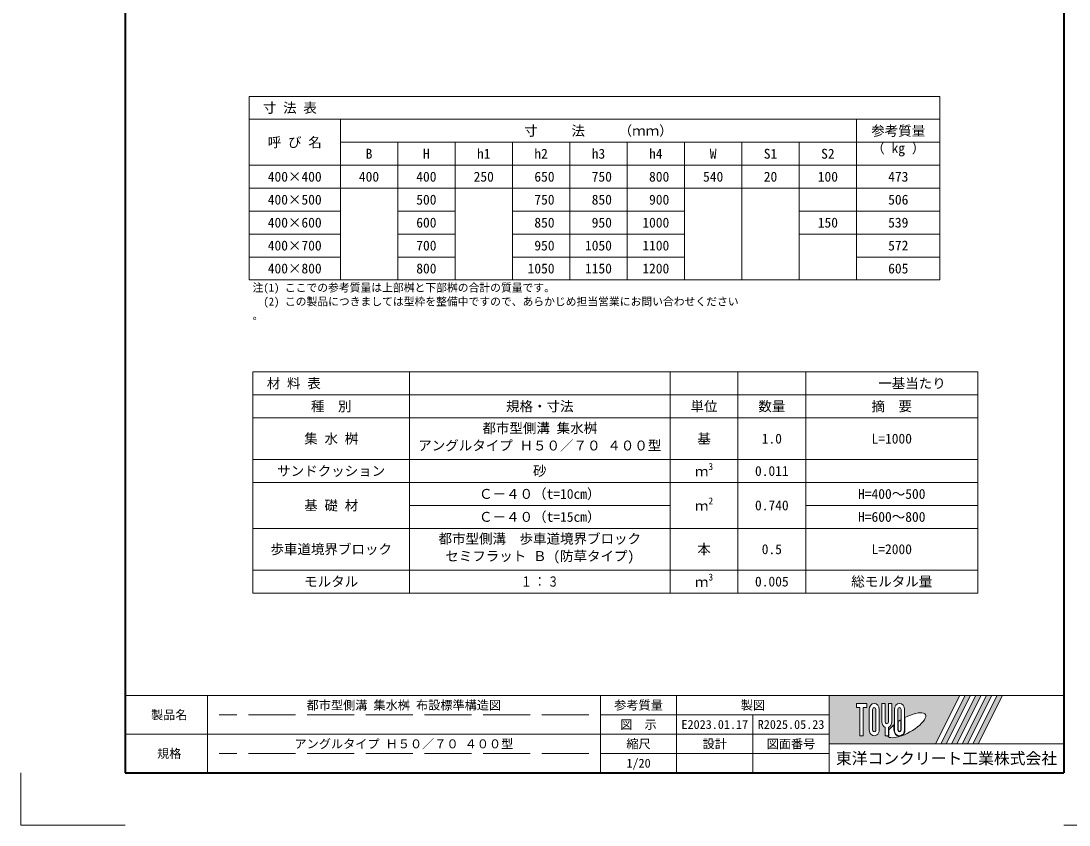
# Model space of a CAD drawing. Units: millimetres at full size; details may follow other scales. Extents: x 87158 to 122251, y -125707 to -112261.
# Drawn here: x 101224 to 105244, y -118528 to -115445 of the extents above; entities that cross this region are included whole.
import ezdxf
from ezdxf.enums import TextEntityAlignment as Align

# ---------------------------------------------------------------- set-up
doc = ezdxf.new("R2010")
doc.units = ezdxf.units.MM
doc.header["$LTSCALE"] = 30
doc.linetypes.add('DASHED', pattern=[7.5, 6, -1.5])
doc.linetypes.add('USER1', pattern=[1.35, 0.75, -0.6])
for name, color, linetype, lineweight in [('Defpoints_3', 8, 'Continuous', 0), ('図枠', 7, 'Continuous', 5), ('寸法・材料表', 7, 'Continuous', 13), ('補助線', 8, 'USER1', 9)]:
    doc.layers.add(name, color=color, linetype=linetype, lineweight=lineweight)
doc.styles.add('ＭＳ ゴシック', font='')
doc.styles.add('ＭＳ Ｐゴシック', font='')
doc.styles.get('ＭＳ ゴシック').set_extended_font_data('MS Gothic')
doc.styles.get('ＭＳ Ｐゴシック').set_extended_font_data('MS PGothic')

msp = doc.modelspace()

# ---------------------------------------------------------------- hatches: boundary and pattern name
at = {"layer": '図枠'}
h = msp.add_hatch(color=256, dxfattribs=at)
h.paths.add_polyline_path([(104324.48, -118031.12), (104324.48, -118216.75), (104732.85, -118216.75), (104825.66, -118031.12)])
edge = h.paths.add_edge_path(flags=16)
edge.add_ellipse((104620.98, -118145.39), major_axis=(72.73, 40.71), ratio=0.3471473, start_angle=-144.31122, end_angle=72.1899, ccw=False)
edge.add_ellipse((104594.05, -118162.96), major_axis=(0, 24.75), ratio=0.8463542, start_angle=-160.70346, end_angle=-90)
edge.add_line((104615, -118162.96), (104615, -118115.78))
edge = h.paths.add_edge_path(flags=16)
edge.add_ellipse((104594.05, -118084.91), major_axis=(0, 22.85), ratio=0.8463541, start_angle=-90, end_angle=90, ccw=False)
edge.add_line((104613.38, -118084.91), (104613.38, -118162.96))
edge.add_ellipse((104594.05, -118162.96), major_axis=(0, 22.85), ratio=0.8463541, start_angle=90, end_angle=-90, ccw=False)
edge.add_line((104574.71, -118162.96), (104574.71, -118084.91))
edge = h.paths.add_edge_path(flags=16)
edge.add_line((104600.49, -118084.91), (104600.49, -118162.96))
edge.add_ellipse((104594.05, -118162.96), major_axis=(0, 7.62), ratio=0.8463541, start_angle=90, end_angle=-90, ccw=False)
edge.add_line((104587.6, -118162.96), (104587.6, -118084.91))
edge.add_ellipse((104594.05, -118084.91), major_axis=(0, 7.62), ratio=0.8463541, start_angle=-90, end_angle=90, ccw=False)
edge = h.paths.add_edge_path(flags=16)
edge.add_line((104598.88, -118124.8), (104598.88, -118162.96))
edge.add_ellipse((104594.05, -118162.96), major_axis=(0, 5.71), ratio=0.8463542, start_angle=90, end_angle=-90, ccw=False)
edge.add_line((104589.21, -118162.96), (104589.21, -118131.05))
edge.add_ellipse((104620.98, -118145.39), major_axis=(72.73, 40.71), ratio=0.3471473, start_angle=107.79174, end_angle=126.47132, ccw=False)
edge = h.paths.add_edge_path(flags=16)
edge.add_line((104565.05, -118062.06), (104565.05, -118132.03))
edge.add_ellipse((104545.71, -118132.03), major_axis=(0, 22.85), ratio=0.8463541, start_angle=-163.34117, end_angle=-90, ccw=False)
edge.add_line((104552.15, -118153.57), (104552.15, -118185.81))
edge.add_line((104552.15, -118185.81), (104539.26, -118185.81))
edge.add_line((104539.26, -118185.81), (104539.26, -118153.57))
edge.add_ellipse((104545.71, -118132.03), major_axis=(0, 22.85), ratio=0.8463541, start_angle=90, end_angle=163.34117, ccw=False)
edge.add_line((104526.37, -118132.03), (104526.37, -118062.06))
edge.add_line((104526.37, -118062.06), (104539.26, -118062.06))
edge.add_line((104539.26, -118062.06), (104539.26, -118132.03))
edge.add_ellipse((104545.71, -118132.03), major_axis=(0, 7.62), ratio=0.8463541, start_angle=90, end_angle=-90)
edge.add_line((104552.15, -118132.03), (104552.15, -118062.06))
edge.add_line((104552.15, -118062.06), (104565.05, -118062.06))
edge = h.paths.add_edge_path(flags=16)
edge.add_line((104573.1, -118143.26), (104573.1, -118162.96))
edge.add_ellipse((104594.05, -118162.96), major_axis=(0, 24.75), ratio=0.8463542, start_angle=90, end_angle=-171.54427)
edge.add_ellipse((104620.98, -118145.39), major_axis=(72.73, 40.71), ratio=0.3471473, start_angle=-178.64954, end_angle=-148.29244, ccw=False)
edge.add_line((104549.38, -118187.71), (104553.77, -118187.71))
edge.add_line((104553.77, -118187.71), (104553.77, -118163.58))
edge.add_ellipse((104620.98, -118145.39), major_axis=(72.73, 40.71), ratio=0.3471473, start_angle=148.21912, end_angle=165.90812, ccw=False)
edge = h.paths.add_edge_path(flags=16)
edge.add_ellipse((104497.37, -118084.91), major_axis=(0, 22.85), ratio=0.8463541, start_angle=-90, end_angle=90, ccw=False)
edge.add_line((104516.71, -118084.91), (104516.71, -118162.96))
edge.add_ellipse((104497.37, -118162.96), major_axis=(0, 22.85), ratio=0.8463541, start_angle=90, end_angle=-90, ccw=False)
edge.add_line((104478.03, -118162.96), (104478.03, -118084.91))
edge = h.paths.add_edge_path(flags=16)
edge.add_line((104503.81, -118084.91), (104503.81, -118162.96))
edge.add_ellipse((104497.37, -118162.96), major_axis=(0, 7.62), ratio=0.8463541, start_angle=90, end_angle=-90, ccw=False)
edge.add_line((104490.92, -118162.96), (104490.92, -118084.91))
edge.add_ellipse((104497.37, -118084.91), major_axis=(0, 7.62), ratio=0.8463541, start_angle=-90, end_angle=90, ccw=False)
h.paths.add_polyline_path([(104468.37, -118062.06), (104468.37, -118077.29), (104455.47, -118077.29), (104455.47, -118185.81), (104442.58, -118185.81), (104442.58, -118077.29), (104429.69, -118077.29), (104429.69, -118062.06)], flags=16)
for points in [[(104753.27, -118216.75), (104773.69, -118216.75), (104866.5, -118031.12), (104846.08, -118031.12)], [(104907.34, -118031.12), (104886.92, -118031.12), (104794.11, -118216.75), (104814.53, -118216.75)], [(104948.18, -118031.12), (104927.76, -118031.12), (104834.95, -118216.75), (104855.36, -118216.75)], [(104989.01, -118031.12), (104968.6, -118031.12), (104875.78, -118216.75), (104896.2, -118216.75)]]:
    msp.add_hatch(color=256, dxfattribs=at).paths.add_polyline_path(points)

# ---------------------------------------------------------------- linework, layer by layer
at = {"layer": 'Defpoints_3'}
for p, q in [((102099.48, -115733.86), (104749.48, -115733.86)), ((102099.48, -115733.86), (102099.48, -115821.86)), ((104749.48, -115733.86), (104749.48, -115821.86)), ((104429.48, -115909.86), (104749.48, -115909.86)), ((102449.48, -116085.86), (102669.48, -116085.86)), ((102889.48, -116085.86), (103109.48, -116085.86)), ((103769.48, -116085.86), (104429.48, -116085.86)), ((104209.48, -116261.86), (104429.48, -116261.86)), ((102114.48, -116790.33), (104894.48, -116790.33)), ((102114.48, -116790.33), (102114.48, -116878.33)), ((102714.48, -116790.33), (102714.48, -116878.33)), ((103714.48, -116790.33), (103714.48, -116878.33)), ((103974.48, -116790.33), (103974.48, -116878.33)), ((104234.48, -116790.33), (104234.48, -116878.33)), ((104894.48, -116790.33), (104894.48, -116878.33))]:
    msp.add_line(p, q, dxfattribs=at)
at = {"layer": 'Defpoints_3', "color": 1, "lineweight": 13}
for p, q in [((101224.48, -118328.12), (101224.48, -118528.12)), ((101624.48, -118528.12), (101224.48, -118528.12)), ((105224.48, -118528.12), (105424.48, -118528.12))]:
    msp.add_line(p, q, dxfattribs=at)
at = {"layer": '図枠', "lineweight": 40}
for p, q in [((101624.48, -112788.12), (101624.48, -118328.12)), ((105224.48, -112788.12), (105224.48, -118328.12)), ((101624.48, -118328.12), (105224.48, -118328.12))]:
    msp.add_line(p, q, dxfattribs=at)
at = {"layer": '図枠', "lineweight": 13}
for p, q in [((105224.48, -118031.12), (101624.48, -118031.12)), ((101939.48, -118328.12), (101939.48, -118031.12)), ((103446.98, -118328.12), (103446.98, -118031.12)), ((103739.48, -118328.12), (103739.48, -118031.12)), ((104324.48, -118328.12), (104324.48, -118031.12)), ((104324.48, -118105.37), (103446.98, -118105.37)), ((104031.98, -118328.12), (104031.98, -118105.37)), ((104324.48, -118179.62), (101624.48, -118179.62)), ((104324.48, -118253.87), (103446.98, -118253.87))]:
    msp.add_line(p, q, dxfattribs=at)
at = {"layer": '図枠'}
for p, q in [((104324.48, -118031.12), (104825.66, -118031.12)), ((104429.69, -118062.06), (104429.69, -118077.29)), ((104429.69, -118062.06), (104468.37, -118062.06)), ((104468.37, -118062.06), (104468.37, -118077.29)), ((104526.37, -118062.06), (104539.26, -118062.06)), ((104526.37, -118132.03), (104526.37, -118062.06)), ((104539.26, -118062.06), (104539.26, -118132.03)), ((104552.15, -118062.06), (104565.05, -118062.06)), ((104552.15, -118132.03), (104552.15, -118062.06)), ((104565.05, -118062.06), (104565.05, -118132.03)), ((104825.66, -118031.12), (104732.85, -118216.75)), ((104846.08, -118031.12), (104753.27, -118216.75)), ((104866.5, -118031.12), (104773.69, -118216.75)), ((104886.92, -118031.12), (104794.11, -118216.75)), ((104907.34, -118031.12), (104814.53, -118216.75)), ((104927.76, -118031.12), (104834.95, -118216.75)), ((104846.08, -118031.12), (104866.5, -118031.12)), ((104948.18, -118031.12), (104855.36, -118216.75)), ((104968.6, -118031.12), (104875.78, -118216.75)), ((104886.92, -118031.12), (104907.34, -118031.12)), ((104989.01, -118031.12), (104896.2, -118216.75)), ((104927.76, -118031.12), (104948.18, -118031.12)), ((104968.6, -118031.12), (104989.01, -118031.12)), ((104442.58, -118077.29), (104429.69, -118077.29)), ((104442.58, -118077.29), (104442.58, -118185.81)), ((104455.47, -118077.29), (104455.47, -118185.81)), ((104468.37, -118077.29), (104455.47, -118077.29)), ((104478.03, -118084.91), (104478.03, -118162.96)), ((104490.92, -118162.96), (104490.92, -118084.91)), ((104503.81, -118084.91), (104503.81, -118162.96)), ((104516.71, -118162.96), (104516.71, -118084.91)), ((104574.71, -118084.91), (104574.71, -118162.96)), ((104587.6, -118162.96), (104587.6, -118084.91)), ((104600.49, -118084.91), (104600.49, -118162.96)), ((104613.38, -118162.96), (104613.38, -118084.91)), ((104573.1, -118143.26), (104573.1, -118162.96)), ((104589.21, -118162.96), (104589.21, -118131.05)), ((104598.88, -118124.8), (104598.88, -118162.96)), ((104615, -118162.96), (104615, -118115.78)), ((104455.47, -118185.81), (104442.58, -118185.81)), ((104539.26, -118153.57), (104539.26, -118185.81)), ((104552.15, -118185.81), (104539.26, -118185.81)), ((104549.38, -118187.71), (104553.77, -118187.71)), ((104552.15, -118153.57), (104552.15, -118185.81)), ((104553.77, -118163.58), (104553.77, -118187.71)), ((104324.48, -118216.75), (104732.85, -118216.75)), ((104753.27, -118216.75), (104773.69, -118216.75)), ((104794.11, -118216.75), (104814.53, -118216.75)), ((104834.95, -118216.75), (104855.36, -118216.75)), ((104875.78, -118216.75), (104896.2, -118216.75))]:
    msp.add_line(p, q, dxfattribs=at)
at = {"layer": '図枠', "linetype": 'DASHED', "lineweight": 9}
for p, q in [((103401.98, -118105.37), (101984.48, -118105.37)), ((103401.98, -118253.87), (101984.48, -118253.87))]:
    msp.add_line(p, q, dxfattribs=at)
at = {"layer": '図枠'}
for centre, major_axis, ratio, start_param, end_param in [((104497.37, -118084.91), (0, 22.85), 0.846354, 4.712389, 7.8539816), ((104594.05, -118084.91), (0, 22.85), 0.846354, 4.712389, 7.8539816), ((104497.37, -118084.91), (0, 7.62), 0.846354, 4.712389, 7.8539816), ((104594.05, -118084.91), (0, 7.62), 0.846354, 4.712389, 7.8539816), ((104620.98, -118145.39), (72.73, 40.71), 0.347147, 4.2621853, 7.7429163), ((104545.71, -118132.03), (0, 22.85), 0.846354, 1.5707963, 2.8017557), ((104545.71, -118132.03), (0, 7.62), 0.846354, 1.5707963, 4.712389), ((104545.71, -118132.03), (0, 22.85), 0.846354, 3.4814296, 4.712389), ((104620.98, -118145.39), (72.73, 40.71), 0.347147, 2.0815197, 2.5155126), ((104620.98, -118145.39), (72.73, 40.71), 0.347147, 1.6817405, 1.8219833), ((104497.37, -118162.96), (0, 22.85), 0.846354, 1.5707963, 4.712389), ((104497.37, -118162.96), (0, 7.62), 0.846354, 1.5707963, 4.712389), ((104620.98, -118145.39), (72.73, 40.71), 0.347147, 3.2093975, 4.2004451), ((104594.05, -118162.96), (0, 24.75), 0.846354, 1.5707963, 3.3154679), ((104594.05, -118162.96), (0, 22.85), 0.846354, 1.5707963, 4.712389), ((104594.05, -118162.96), (0, 7.62), 0.846354, 1.5707963, 4.712389), ((104594.05, -118162.96), (0, 5.71), 0.846354, 1.5707963, 4.712389), ((104594.05, -118162.96), (0, 24.75), 0.846354, 3.5338438, 4.712389)]:
    msp.add_ellipse(centre, major_axis=major_axis, ratio=ratio, start_param=start_param, end_param=end_param, dxfattribs=at)
at = {"layer": '寸法・材料表'}
for p, q in [((102099.48, -115821.86), (104749.48, -115821.86)), ((102099.48, -115821.86), (102099.48, -116437.86)), ((102449.48, -115821.86), (102449.48, -116437.86)), ((104429.48, -115821.86), (104429.48, -116437.86)), ((104749.48, -115821.86), (104749.48, -116437.86)), ((102449.48, -115909.86), (104429.48, -115909.86)), ((102669.48, -115909.86), (102669.48, -116437.86)), ((102889.48, -115909.86), (102889.48, -116437.86)), ((103109.48, -115909.86), (103109.48, -116437.86)), ((103329.48, -115909.86), (103329.48, -116437.86)), ((103549.48, -115909.86), (103549.48, -116437.86)), ((103769.48, -115909.86), (103769.48, -116437.86)), ((103989.48, -115909.86), (103989.48, -116437.86)), ((104209.48, -115909.86), (104209.48, -116437.86)), ((102099.48, -115997.86), (104749.48, -115997.86)), ((102099.48, -116085.86), (102449.48, -116085.86)), ((102669.48, -116085.86), (102889.48, -116085.86)), ((103109.48, -116085.86), (103769.48, -116085.86)), ((104429.48, -116085.86), (104749.48, -116085.86)), ((102099.48, -116173.86), (102449.48, -116173.86)), ((102669.48, -116173.86), (102889.48, -116173.86)), ((103109.48, -116173.86), (103769.48, -116173.86)), ((104209.48, -116173.86), (104749.48, -116173.86)), ((102099.48, -116261.86), (102449.48, -116261.86)), ((102669.48, -116261.86), (102889.48, -116261.86)), ((103109.48, -116261.86), (103769.48, -116261.86)), ((104429.48, -116261.86), (104749.48, -116261.86)), ((102099.48, -116349.86), (102449.48, -116349.86)), ((102669.48, -116349.86), (102889.48, -116349.86)), ((103109.48, -116349.86), (103769.48, -116349.86)), ((104429.48, -116349.86), (104749.48, -116349.86)), ((102099.48, -116437.86), (104749.48, -116437.86)), ((102114.48, -116878.33), (104894.48, -116878.33)), ((102114.48, -116878.33), (102114.48, -117638.33)), ((102714.48, -116878.33), (102714.48, -117638.33)), ((103714.48, -116878.33), (103714.48, -117638.33)), ((103974.48, -116878.33), (103974.48, -117638.33)), ((104234.48, -116878.33), (104234.48, -117638.33)), ((104894.48, -116878.33), (104894.48, -117638.33)), ((102114.48, -116966.33), (104894.48, -116966.33)), ((102114.48, -117126.33), (104894.48, -117126.33)), ((102114.48, -117214.33), (104894.48, -117214.33)), ((102714.48, -117302.33), (103714.48, -117302.33)), ((104234.48, -117302.33), (104894.48, -117302.33)), ((102114.48, -117390.33), (104894.48, -117390.33)), ((102114.48, -117550.33), (104894.48, -117550.33)), ((102114.48, -117638.33), (104894.48, -117638.33))]:
    msp.add_line(p, q, dxfattribs=at)
at = {"layer": '補助線', "linetype": 'Continuous', "lineweight": 13}
msp.add_line((104324.48, -118216.75), (105224.48, -118216.75), dxfattribs=at)

# ---------------------------------------------------------------- texts
at = {"layer": '図枠', "style": 'ＭＳ ゴシック'}
for s, height, p in [('都市型側溝 集水桝 布設標準構造図', 34.18, (102693.23, -118068.25)), ('参考質量', 34.18, (103593.23, -118068.25)), ('製図', 34.18, (104031.98, -118068.25)), ('製品名', 34.18, (101793.23, -118105.37)), ('図\u3000示', 34.18, (103593.23, -118142.5)), ('E2023.01.17', 34.18, (103885.73, -118142.5)), ('R2025.05.23', 34.18, (104178.23, -118142.5)), ('アングルタイプ Ｈ５０／７０ ４００型', 34.18, (102693.23, -118216.75)), ('縮尺', 34.18, (103593.23, -118216.75)), ('設計', 34.18, (103885.73, -118216.75)), ('図面番号', 34.18, (104178.23, -118216.75)), ('規格', 34.18, (101793.23, -118253.87)), ('東洋コンクリート工業株式会社', 44.43, (104774.48, -118272.43)), ('1/20', 34.18, (103593.23, -118291))]:
    msp.add_text(s, height=height, dxfattribs=at).set_placement(p, align=Align.MIDDLE_CENTER)
at = {"layer": '寸法・材料表', "style": 'ＭＳ ゴシック'}
for s, p in [('\u3000寸 法 表\u3000', (102100.68, -115777.86)), ('\u3000材 料 表', (102115.68, -116834.33))]:
    msp.add_text(s, height=37.98, dxfattribs=at).set_placement(p, align=Align.MIDDLE_LEFT)
for s, p in [('寸\u3000   法   \u3000（ｍｍ）', (103439.48, -115865.86)), ('参考質量', (104589.48, -115865.86)), ('呼 び 名', (102274.48, -115909.86)), ('B', (102559.48, -115953.86)), ('H', (102779.48, -115953.86)), ('h1', (102999.48, -115953.86)), ('h2', (103219.48, -115953.86)), ('h3', (103439.48, -115953.86)), ('h4', (103659.48, -115953.86)), ('W', (103879.48, -115953.86)), ('S1', (104099.48, -115953.86)), ('S2', (104319.48, -115953.86)), ('400×400', (102274.48, -116041.86)), ('400', (102559.48, -116041.86)), ('400', (102779.48, -116041.86)), ('250', (102999.48, -116041.86)), (' 650', (103219.48, -116041.86)), (' 750', (103439.48, -116041.86)), (' 800', (103659.48, -116041.86)), ('540', (103879.48, -116041.86)), ('20', (104099.48, -116041.86)), ('100', (104319.48, -116041.86)), ('473', (104589.48, -116041.86)), ('400×500', (102274.48, -116129.86)), ('500', (102779.48, -116129.86)), (' 750', (103219.48, -116129.86)), (' 850', (103439.48, -116129.86)), (' 900', (103659.48, -116129.86)), ('506', (104589.48, -116129.86)), ('400×600', (102274.48, -116217.86)), ('600', (102779.48, -116217.86)), (' 850', (103219.48, -116217.86)), (' 950', (103439.48, -116217.86)), ('1000', (103659.48, -116217.86)), ('150', (104319.48, -116217.86)), ('539', (104589.48, -116217.86)), ('400×700', (102274.48, -116305.86)), ('700', (102779.48, -116305.86)), (' 950', (103219.48, -116305.86)), ('1050', (103439.48, -116305.86)), ('1100', (103659.48, -116305.86)), ('572', (104589.48, -116305.86)), ('400×800', (102274.48, -116393.86)), ('800', (102779.48, -116393.86)), ('1050', (103219.48, -116393.86)), ('1150', (103439.48, -116393.86)), ('1200', (103659.48, -116393.86)), ('605', (104589.48, -116393.86)), ('\u3000\u3000\u3000一基当たり', (104564.48, -116834.33)), ('種\u3000別', (102414.48, -116922.33)), ('規格・寸法', (103214.48, -116922.33)), ('単位', (103844.48, -116922.33)), ('数量', (104104.48, -116922.33)), ('摘\u3000要', (104564.48, -116922.33)), ('集 水 桝', (102414.48, -117046.33)), ('基', (103844.48, -117046.33)), ('1.0', (104104.48, -117046.33)), ('L=1000', (104564.48, -117046.33)), ('サンドクッション', (102414.48, -117170.33)), ('砂', (103214.48, -117170.33)), ('0.011', (104104.48, -117170.33)), ('Ｃ－４０（t=10cm）', (103214.48, -117258.33)), ('H=400～500', (104564.48, -117258.33)), ('基 礎 材', (102414.48, -117302.33)), ('0.740', (104104.48, -117302.33)), ('Ｃ－４０（t=15cm）', (103214.48, -117346.33)), ('H=600～800', (104564.48, -117346.33)), ('歩車道境界ブロック', (102414.48, -117470.33)), ('本', (103844.48, -117470.33)), ('0.5', (104104.48, -117470.33)), ('L=2000', (104564.48, -117470.33)), ('モルタル', (102414.48, -117594.33)), ('0.005', (104104.48, -117594.33)), ('総モルタル量', (104564.48, -117594.33))]:
    msp.add_text(s, height=37.98, dxfattribs=at).set_placement(p, align=Align.MIDDLE_CENTER)
msp.add_text('（ kg ）', height=37.98, dxfattribs=at).set_placement((104589.48, -115962.86), align=Align.BOTTOM_CENTER)
for s, height, p in [('注(1) ここでの参考質量は上部桝と下部桝の合計の質量です。', 30.38, (102112.58, -116452.21)), ('\u3000(2) この製品につきましては型枠を整備中ですので、あらかじめ担当営業にお問い合わせください', 30.38, (102112.58, -116505.54)), ('。', 30.38, (102112.58, -116558.88)), ('都市型側溝 集水桝', 37.98, (102994.33, -116987.1)), ('アングルタイプ Ｈ５０／７０ ４００型', 37.98, (102748.28, -117053.77)), ('都市型側溝  歩車道境界ブロック', 37.98, (102825.98, -117411.1)), ('セミフラット Ｂ (防草タイプ)', 37.98, (102851.88, -117477.77))]:
    msp.add_text(s, height=height, dxfattribs=at).set_placement(p, align=Align.TOP_LEFT)
for s, height, p in [('3', 26.58, (103861.31, -117174.46)), ('ｍ', 37.98, (103809.51, -117202.46)), ('ｍ', 37.98, (103809.51, -117334.46)), ('2', 26.58, (103861.31, -117306.46)), ('3', 26.58, (103861.31, -117598.46)), ('ｍ', 37.98, (103809.51, -117626.46))]:
    msp.add_text(s, height=height, dxfattribs=at).set_placement(p, align=Align.BOTTOM_LEFT)
at = {"layer": '寸法・材料表', "style": 'ＭＳ Ｐゴシック', "width": 0.75}
msp.add_text('１ ： ３', height=39.59, dxfattribs=at).set_placement((103214.48, -117594.33), align=Align.MIDDLE_CENTER)

doc.saveas('drawing.dxf')
